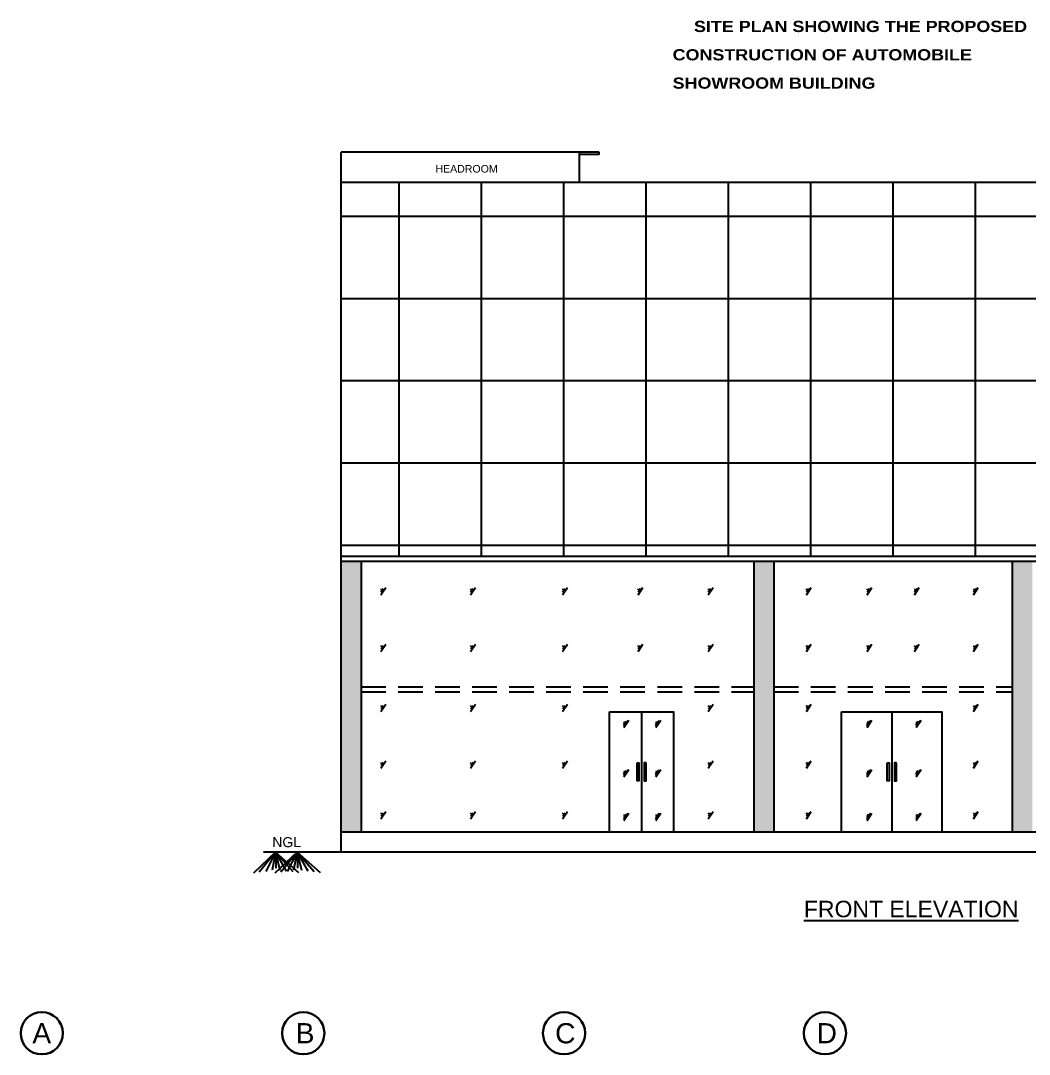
# Model space of a CAD drawing. Header units: metres. Extents: x 71870 to 71989, y 12512 to 13085.
# Drawn here: x 71922.43 to 71953.07, y 12541.83 to 12573.24 of the extents above; entities that cross this region are included whole.
import ezdxf

# ---------------------------------------------------------------- set-up
doc = ezdxf.new("R2010")
doc.units = ezdxf.units.M
doc.header["$MEASUREMENT"] = 0
doc.linetypes.add('DASHED2', pattern=[0.375, 0.25, -0.125])
doc.layers.add('02_FB_WALL', color=7, linetype='Continuous', lineweight=30)
doc.styles.add('MtXpl_Arial_Black', font='')
doc.styles.get("Standard").update_dxf_attribs({"font": 'arial.ttf'})
doc.styles.get('MtXpl_Arial_Black').set_extended_font_data('Arial Black')

msp = doc.modelspace()

# ---------------------------------------------------------------- hatches: boundary and pattern name
at = {"lineweight": 25}
h = msp.add_hatch(dxfattribs=at)
h.set_pattern_fill('ANSI37', color=9, scale=20, angle=45)
h.set_pattern_definition([(90, (71948.9337, 12562.2992), (-2.5, 0), []), (180, (71948.9337, 12562.2992), (-2e-16, -2.5), [])])
h.paths.add_polyline_path([(71965.69774, 12556.965), (71965.69771, 12568.33309), (71932.16971, 12568.33293), (71932.16971, 12556.965)])
h = msp.add_hatch(dxfattribs=at)
h.set_pattern_fill('AR-SAND', color=256, scale=0.2)
h.set_pattern_definition([(37.5, (71948.93373, 12552.6978), (-0.0125987, 0.385365), [0, -0.304, 0, -0.34, 0, -0.325]), (7.5, (71948.93373, 12552.6978), (0.353955, 0.564429), [0, -0.164, 0, -0.274, 0, -0.105]), (327.5, (71948.68773, 12552.6978), (0.6228284, 0.001132), [0, -0.1, 0, -0.36, 0, -0.47]), (317.5, (71948.68773, 12552.6978), (0.601225, 0.175535), [0, -0.05, 0, -0.236, 0, -0.27])])
h.paths.add_polyline_path([(71932.16971, 12548.583), (71932.77329, 12548.583), (71932.77329, 12556.8126), (71932.16971, 12556.8126)])
h.paths.add_polyline_path([(71944.70458, 12548.583), (71945.31418, 12548.583), (71945.31418, 12556.8126), (71944.70458, 12556.8126)])
h.paths.add_polyline_path([(71952.55317, 12548.583), (71953.16277, 12548.583), (71953.16277, 12556.8126), (71952.55317, 12556.8126)])
h.paths.add_polyline_path([(71965.69774, 12556.8126), (71965.08807, 12556.8126), (71965.08807, 12548.583), (71965.69775, 12548.583)])

# ---------------------------------------------------------------- linework, layer by layer
for p, q in [((71932.16971, 12568.33293), (71932.16971, 12569.24546)), ((71940.00884, 12569.24529), (71932.16971, 12569.24546)), ((71939.40872, 12568.33297), (71939.40872, 12569.2453)), ((71940.00884, 12569.16909), (71940.00884, 12569.24529)), ((71940.00884, 12569.16909), (71939.40872, 12569.1691)), ((71932.16971, 12568.33293), (71965.69771, 12568.33309)), ((71932.16971, 12547.9734), (71932.16971, 12568.33293)), ((71932.77329, 12556.8126), (71932.77329, 12548.583)), ((71944.70458, 12556.8126), (71944.70458, 12548.583)), ((71945.31418, 12556.8126), (71945.31418, 12548.583)), ((71952.55317, 12556.8126), (71952.55317, 12548.583)), ((71965.69775, 12548.583), (71932.16971, 12548.583)), ((71965.69775, 12547.9734), (71932.16971, 12547.9734))]:
    msp.add_line(p, q, dxfattribs=at)
at = {"ltscale": 100}
for p, q in [((71932.16971, 12556.965), (71965.69774, 12556.965)), ((71932.16971, 12556.8126), (71965.69774, 12556.8126)), ((71941.29466, 12552.2406), (71941.29466, 12548.583)), ((71948.89561, 12552.2406), (71948.89561, 12548.583))]:
    msp.add_line(p, q, dxfattribs=at)
at = {"linetype": 'DASHED2', "ltscale": 3}
for p, q in [((71932.77329, 12553.0026), (71944.70458, 12553.0026)), ((71945.31418, 12553.0026), (71952.55317, 12553.0026)), ((71932.77329, 12552.8502), (71944.70458, 12552.8502)), ((71945.31418, 12552.8502), (71952.55317, 12552.8502))]:
    msp.add_line(p, q, dxfattribs=at)
at = {"color": 4, "lineweight": 25}
for points in [[(71933.37822, 12555.79732), (71933.5229, 12556.02072)], [(71936.10165, 12555.79732), (71936.24633, 12556.02072)], [(71938.89606, 12555.79732), (71939.04073, 12556.02072)], [(71941.1888, 12555.79732), (71941.33348, 12556.02072)], [(71943.32054, 12555.79732), (71943.46521, 12556.02072)], [(71946.30124, 12555.79732), (71946.44591, 12556.02072)], [(71948.14306, 12555.79732), (71948.28774, 12556.02072)], [(71949.58546, 12555.79732), (71949.73014, 12556.02072)], [(71951.37774, 12555.79732), (71951.52242, 12556.02072)], [(71933.38035, 12555.93709), (71933.40552, 12555.97595)], [(71933.38799, 12555.8776), (71933.45553, 12555.9819)], [(71936.10378, 12555.93709), (71936.12895, 12555.97595)], [(71936.11142, 12555.8776), (71936.17896, 12555.9819)], [(71938.89819, 12555.93709), (71938.92335, 12555.97595)], [(71938.90583, 12555.8776), (71938.97337, 12555.9819)], [(71941.19093, 12555.93709), (71941.2161, 12555.97595)], [(71941.19857, 12555.8776), (71941.26611, 12555.9819)], [(71943.32266, 12555.93709), (71943.34783, 12555.97595)], [(71943.3303, 12555.8776), (71943.39785, 12555.9819)], [(71946.30336, 12555.93709), (71946.32853, 12555.97595)], [(71946.311, 12555.8776), (71946.37855, 12555.9819)], [(71948.14519, 12555.93709), (71948.17036, 12555.97595)], [(71948.15283, 12555.8776), (71948.22038, 12555.9819)], [(71949.58759, 12555.93709), (71949.61276, 12555.97595)], [(71949.59523, 12555.8776), (71949.66277, 12555.9819)], [(71951.37987, 12555.93709), (71951.40504, 12555.97595)], [(71951.38751, 12555.8776), (71951.45506, 12555.9819)], [(71933.37822, 12554.07052), (71933.5229, 12554.29392)], [(71933.38035, 12554.21029), (71933.40552, 12554.24916)], [(71933.38799, 12554.1508), (71933.45553, 12554.2551)], [(71936.10165, 12554.07052), (71936.24633, 12554.29392)], [(71936.10378, 12554.21029), (71936.12895, 12554.24916)], [(71936.11142, 12554.1508), (71936.17896, 12554.2551)], [(71938.89606, 12554.07052), (71939.04073, 12554.29392)], [(71938.89819, 12554.21029), (71938.92335, 12554.24916)], [(71938.90583, 12554.1508), (71938.97337, 12554.2551)], [(71941.1888, 12554.07052), (71941.33348, 12554.29392)], [(71941.19093, 12554.21029), (71941.2161, 12554.24916)], [(71941.19857, 12554.1508), (71941.26611, 12554.2551)], [(71943.32054, 12554.07052), (71943.46521, 12554.29392)], [(71943.32266, 12554.21029), (71943.34783, 12554.24916)], [(71943.3303, 12554.1508), (71943.39785, 12554.2551)], [(71946.30124, 12554.07052), (71946.44591, 12554.29392)], [(71946.30336, 12554.21029), (71946.32853, 12554.24916)], [(71946.311, 12554.1508), (71946.37855, 12554.2551)], [(71948.14306, 12554.07052), (71948.28774, 12554.29392)], [(71948.14519, 12554.21029), (71948.17036, 12554.24916)], [(71948.15283, 12554.1508), (71948.22038, 12554.2551)], [(71949.58546, 12554.07052), (71949.73014, 12554.29392)], [(71949.58759, 12554.21029), (71949.61276, 12554.24916)], [(71949.59523, 12554.1508), (71949.66277, 12554.2551)], [(71951.37774, 12554.07052), (71951.52242, 12554.29392)], [(71951.37987, 12554.21029), (71951.40504, 12554.24916)], [(71951.38751, 12554.1508), (71951.45506, 12554.2551)], [(71933.37822, 12552.24984), (71933.5229, 12552.47324)], [(71933.38035, 12552.38961), (71933.40552, 12552.42847)], [(71933.38799, 12552.33012), (71933.45553, 12552.43442)], [(71936.10165, 12552.24984), (71936.24633, 12552.47324)], [(71936.10378, 12552.38961), (71936.12895, 12552.42847)], [(71936.11142, 12552.33012), (71936.17896, 12552.43442)], [(71938.89606, 12552.24984), (71939.04073, 12552.47324)], [(71938.89819, 12552.38961), (71938.92335, 12552.42847)], [(71938.90583, 12552.33012), (71938.97337, 12552.43442)], [(71943.32054, 12552.24984), (71943.46521, 12552.47324)], [(71943.32266, 12552.38961), (71943.34783, 12552.42847)], [(71943.3303, 12552.33012), (71943.39785, 12552.43442)], [(71946.30124, 12552.24984), (71946.44591, 12552.47324)], [(71946.30336, 12552.38961), (71946.32853, 12552.42847)], [(71946.311, 12552.33012), (71946.37855, 12552.43442)], [(71951.37774, 12552.24984), (71951.52242, 12552.47324)], [(71951.37987, 12552.38961), (71951.40504, 12552.42847)], [(71951.38751, 12552.33012), (71951.45506, 12552.43442)], [(71940.75783, 12551.79782), (71940.87313, 12551.97586)], [(71940.76013, 12551.84812), (71940.82767, 12551.95241)], [(71940.76052, 12551.75768), (71940.9052, 12551.98107)], [(71940.76265, 12551.89745), (71940.78782, 12551.93631)], [(71941.7286, 12551.79782), (71941.8439, 12551.97586)], [(71941.73089, 12551.84812), (71941.79844, 12551.95241)], [(71941.73129, 12551.75768), (71941.87597, 12551.98107)], [(71941.73342, 12551.89745), (71941.75859, 12551.93631)], [(71948.14261, 12551.79782), (71948.25791, 12551.97586)], [(71948.14491, 12551.84812), (71948.21245, 12551.95241)], [(71948.14531, 12551.75768), (71948.28998, 12551.98107)], [(71948.14744, 12551.89745), (71948.17261, 12551.93631)], [(71949.63697, 12551.79782), (71949.75227, 12551.97586)], [(71949.63927, 12551.84812), (71949.70682, 12551.95241)], [(71949.63967, 12551.75768), (71949.78435, 12551.98107)], [(71949.6418, 12551.89745), (71949.66697, 12551.93631)], [(71933.37822, 12550.52304), (71933.5229, 12550.74644)], [(71933.38035, 12550.66281), (71933.40552, 12550.70168)], [(71933.38799, 12550.60332), (71933.45553, 12550.70762)], [(71936.10165, 12550.52304), (71936.24633, 12550.74644)], [(71936.10378, 12550.66281), (71936.12895, 12550.70168)], [(71936.11142, 12550.60332), (71936.17896, 12550.70762)], [(71938.89606, 12550.52304), (71939.04073, 12550.74644)], [(71938.89819, 12550.66281), (71938.92335, 12550.70168)], [(71938.90583, 12550.60332), (71938.97337, 12550.70762)], [(71943.32054, 12550.52304), (71943.46521, 12550.74644)], [(71943.32266, 12550.66281), (71943.34783, 12550.70168)], [(71943.3303, 12550.60332), (71943.39785, 12550.70762)], [(71946.30124, 12550.52304), (71946.44591, 12550.74644)], [(71946.30336, 12550.66281), (71946.32853, 12550.70168)], [(71946.311, 12550.60332), (71946.37855, 12550.70762)], [(71951.37774, 12550.52304), (71951.52242, 12550.74644)], [(71951.37987, 12550.66281), (71951.40504, 12550.70168)], [(71951.38751, 12550.60332), (71951.45506, 12550.70762)], [(71940.75783, 12550.29865), (71940.87313, 12550.47669)], [(71940.76013, 12550.34895), (71940.82767, 12550.45325)], [(71940.76052, 12550.25851), (71940.9052, 12550.48191)], [(71940.76265, 12550.39828), (71940.78782, 12550.43714)], [(71941.7286, 12550.29865), (71941.8439, 12550.47669)], [(71941.73089, 12550.34895), (71941.79844, 12550.45325)], [(71941.73129, 12550.25851), (71941.87597, 12550.48191)], [(71941.73342, 12550.39828), (71941.75859, 12550.43714)], [(71948.14261, 12550.29865), (71948.25791, 12550.47669)], [(71948.14491, 12550.34895), (71948.21245, 12550.45325)], [(71948.14531, 12550.25851), (71948.28998, 12550.48191)], [(71948.14744, 12550.39828), (71948.17261, 12550.43714)], [(71949.63697, 12550.29865), (71949.75227, 12550.47669)], [(71949.63927, 12550.34895), (71949.70682, 12550.45325)], [(71949.63967, 12550.25851), (71949.78435, 12550.48191)], [(71949.6418, 12550.39828), (71949.66697, 12550.43714)], [(71933.37822, 12548.98937), (71933.5229, 12549.21277)], [(71933.38035, 12549.12914), (71933.40552, 12549.16801)], [(71933.38799, 12549.06965), (71933.45553, 12549.17395)], [(71936.10165, 12548.98937), (71936.24633, 12549.21277)], [(71936.10378, 12549.12914), (71936.12895, 12549.16801)], [(71936.11142, 12549.06965), (71936.17896, 12549.17395)], [(71938.89606, 12548.98937), (71939.04073, 12549.21277)], [(71938.89819, 12549.12914), (71938.92335, 12549.16801)], [(71938.90583, 12549.06965), (71938.97337, 12549.17395)], [(71940.75783, 12548.97726), (71940.87313, 12549.15529)], [(71940.76013, 12549.02756), (71940.82767, 12549.13185)], [(71940.76052, 12548.93711), (71940.9052, 12549.16051)], [(71940.76265, 12549.07689), (71940.78782, 12549.11575)], [(71941.7286, 12548.97726), (71941.8439, 12549.15529)], [(71941.73089, 12549.02756), (71941.79844, 12549.13185)], [(71941.73129, 12548.93711), (71941.87597, 12549.16051)], [(71941.73342, 12549.07689), (71941.75859, 12549.11575)], [(71943.32054, 12548.98937), (71943.46521, 12549.21277)], [(71943.32266, 12549.12914), (71943.34783, 12549.16801)], [(71943.3303, 12549.06965), (71943.39785, 12549.17395)], [(71946.30124, 12548.98937), (71946.44591, 12549.21277)], [(71946.30336, 12549.12914), (71946.32853, 12549.16801)], [(71946.311, 12549.06965), (71946.37855, 12549.17395)], [(71948.14261, 12548.97726), (71948.25791, 12549.15529)], [(71948.14491, 12549.02756), (71948.21245, 12549.13185)], [(71948.14531, 12548.93711), (71948.28998, 12549.16051)], [(71948.14744, 12549.07689), (71948.17261, 12549.11575)], [(71949.63697, 12548.97726), (71949.75227, 12549.15529)], [(71949.63927, 12549.02756), (71949.70682, 12549.13185)], [(71949.63967, 12548.93711), (71949.78435, 12549.16051)], [(71949.6418, 12549.07689), (71949.66697, 12549.11575)], [(71951.37774, 12548.98937), (71951.52242, 12549.21277)], [(71951.37987, 12549.12914), (71951.40504, 12549.16801)], [(71951.38751, 12549.06965), (71951.45506, 12549.17395)]]:
    msp.add_lwpolyline(points, dxfattribs=at)
at = {"ltscale": 100}
for points in [[(71940.32311, 12552.2406), (71942.26621, 12552.2406), (71942.26621, 12548.583), (71940.32311, 12548.583)], [(71947.37161, 12552.2406), (71950.41961, 12552.2406), (71950.41961, 12548.583), (71947.37161, 12548.583)], [(71941.15622, 12550.68562), (71941.21392, 12550.68562), (71941.21392, 12550.13797), (71941.15622, 12550.13797)], [(71941.43309, 12550.68562), (71941.37539, 12550.68562), (71941.37539, 12550.13797), (71941.43309, 12550.13797)], [(71948.75717, 12550.68562), (71948.81487, 12550.68562), (71948.81487, 12550.13797), (71948.75717, 12550.13797)], [(71949.03404, 12550.68562), (71948.97634, 12550.68562), (71948.97634, 12550.13797), (71949.03404, 12550.13797)]]:
    msp.add_lwpolyline(points, close=True, dxfattribs=at)
at = {"lineweight": 25}
for points in [[(71930.1795, 12547.9734), (71929.50425, 12547.33564)], [(71930.1795, 12547.9734), (71929.6802, 12547.36768)], [(71932.16971, 12547.9734), (71929.8141, 12547.9734)], [(71930.1795, 12547.97325), (71929.87779, 12547.38914)], [(71930.1795, 12547.9734), (71930.06905, 12547.42336)], [(71930.83244, 12547.9734), (71930.15719, 12547.33564)], [(71930.1795, 12547.9734), (71930.18907, 12547.48636)], [(71930.17982, 12547.9734), (71930.87798, 12547.35567)], [(71930.17982, 12547.9734), (71930.18907, 12547.48636)], [(71930.17982, 12547.9734), (71930.31087, 12547.42688)], [(71930.17982, 12547.9734), (71930.70118, 12547.38256)], [(71930.17983, 12547.97326), (71930.50304, 12547.39826)], [(71930.83244, 12547.9734), (71930.33314, 12547.36768)], [(71930.83244, 12547.97325), (71930.53073, 12547.38914)], [(71930.83244, 12547.9734), (71930.72198, 12547.42336)], [(71930.83244, 12547.9734), (71930.842, 12547.48636)], [(71930.83276, 12547.9734), (71931.53092, 12547.35567)], [(71930.83276, 12547.9734), (71930.842, 12547.48636)], [(71930.83276, 12547.9734), (71930.96381, 12547.42688)], [(71930.83276, 12547.9734), (71931.35412, 12547.38256)], [(71930.83277, 12547.97326), (71931.15598, 12547.39826)]]:
    msp.add_lwpolyline(points, dxfattribs=at)
at = {"layer": '02_FB_WALL'}
for centre in [(71923.07661, 12542.47337), (71931.01933, 12542.47337), (71938.94049, 12542.47337), (71946.86438, 12542.47337)]:
    msp.add_circle(centre, 0.64177, dxfattribs=at)

# ---------------------------------------------------------------- texts
at = {"color": 7, "lineweight": 25, "insert": (71942.23837, 12573.2338), "char_height": 0.34, "width": 10.8436054, "attachment_point": 1, "line_spacing_factor": 1.519185, "style": 'MtXpl_Arial_Black'}
msp.add_mtext('{\\W4.29283;\\C256; \\W1;SITE PLAN SHOWING THE PROPOSED CONSTRUCTION OF AUTOMOBILE SHOWROOM BUILDING }', dxfattribs=at)
at = {"attachment_point": 1, "rotation": 0.000022}
for s, width, heights, insert, char_height in [('HEADROOM', 1968, [92.69432], (71935.03264, 12568.85258), 0.23), ('NGL', 0.8633907, [0], (71930.07681, 12548.4314), 0.3048)]:
    msp.add_mtext_dynamic_manual_height_columns(s, width=width, gutter_width=1, heights=heights, dxfattribs=dict(at, insert=insert, char_height=char_height))
at = {"color": 7, "lineweight": 25, "insert": (71949.48472, 12546.24318), "char_height": 0.5, "width": 8.5473154, "attachment_point": 5}
msp.add_mtext('{\\LFRONT ELEVATION}', dxfattribs=at)
at = {"char_height": 0.61302, "attachment_point": 7}
for s, insert in [('A', (71922.79038, 12542.16686)), ('B', (71930.78788, 12542.16686)), ('C', (71938.66953, 12542.1564)), ('D', (71946.61098, 12542.16686))]:
    msp.add_mtext_dynamic_manual_height_columns(s, width=120, gutter_width=1, heights=[76.42701], dxfattribs=dict(at, insert=insert))

doc.saveas('drawing.dxf')
